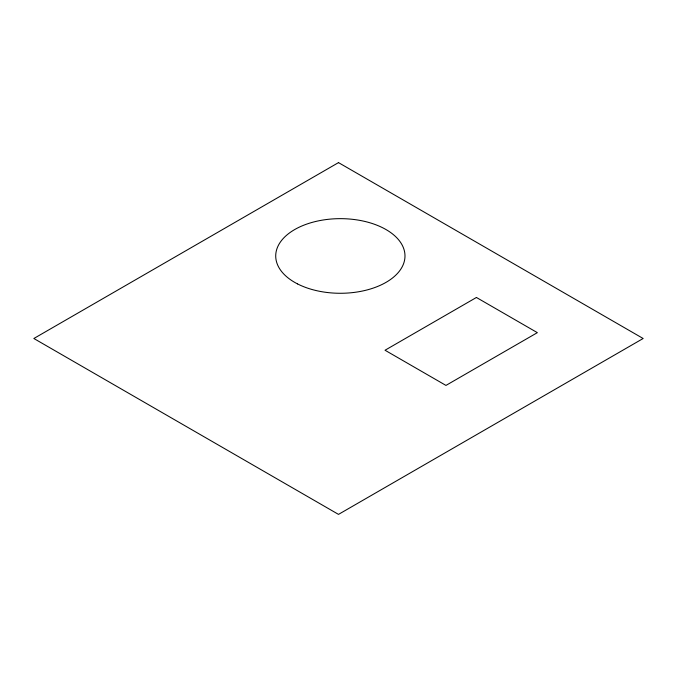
<?xml version="1.0" encoding="UTF-8"?>
<svg xmlns="http://www.w3.org/2000/svg" width="677" height="677" viewBox="0 0 677 677"><rect width="100%" height="100%" fill="white"/><g stroke="black" fill="none" stroke-linecap="round" stroke-linejoin="round"><path stroke-width="1.02" d="M338.5 162.615L33.85 338.5L338.5 514.385L643.15 338.5L338.5 162.615M476.422 297.474L385.027 350.237L445.957 385.416L537.352 332.652L476.422 297.474M297.474 283.883A64.628 37.311 0 0 0 403.67 263.446A64.628 37.311 0 0 0 319.916 220.567A64.628 37.311 0 0 0 297.474 283.883"/></g></svg>
